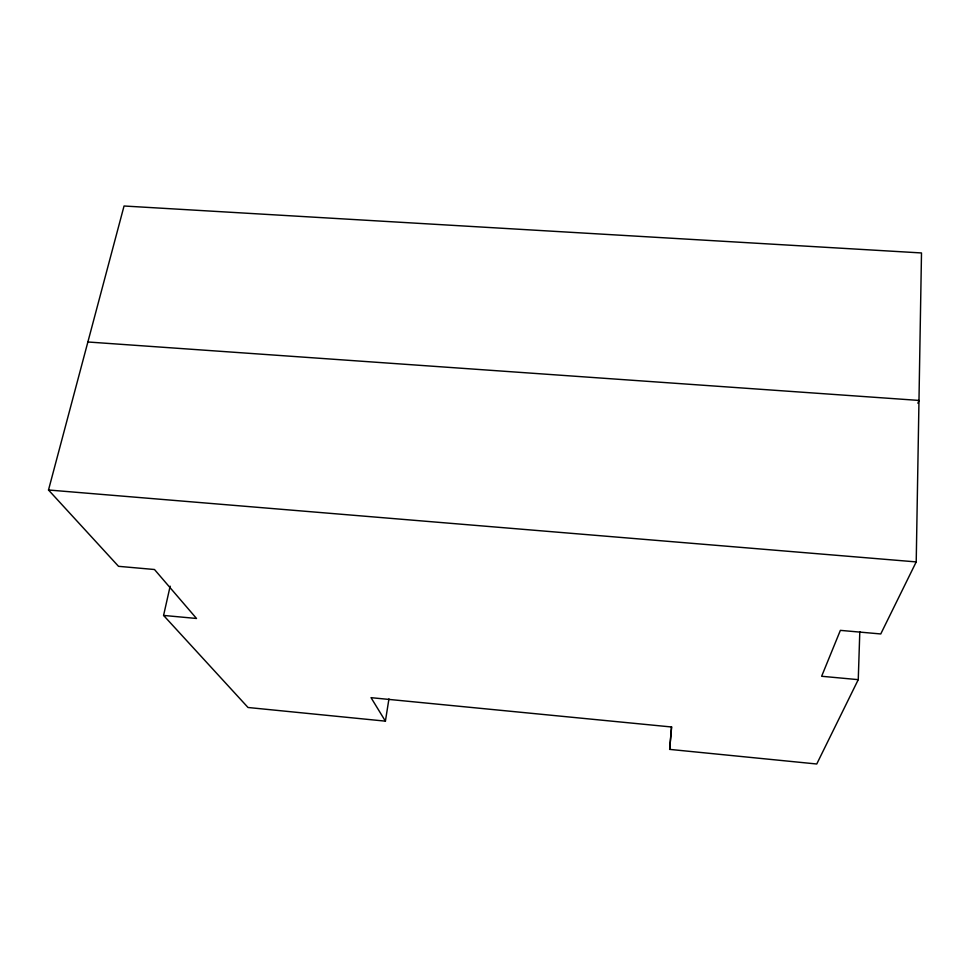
<?xml version="1.0" encoding="UTF-8"?>
<svg xmlns="http://www.w3.org/2000/svg" width="970" height="970" viewBox="0 0 970 970"><rect width="100%" height="100%" fill="white"/><g stroke="black" fill="none" stroke-linecap="round" stroke-linejoin="round"><path stroke-width="1.45" d="M859.808 631.64L858.256 679.655L821.638 676.272L840.372 630.367L880.76 633.956L916.213 561.909L921.5 252.952L124.051 206.004L48.5 489.995L118.522 566.322L154.485 569.511L196.522 618.472L163.578 615.429L170.162 586.171M858.256 679.655L816.752 763.996L669.664 749.386L671.519 726.748M669.664 749.386L671.616 726.991L371.037 697.672L385.405 721.146L248.029 707.494L163.578 615.429M385.405 721.146L388.946 698.873M917.887 403.253L918.978 400.428L87.87 341.986M48.5 489.995L916.213 561.909"/></g></svg>
